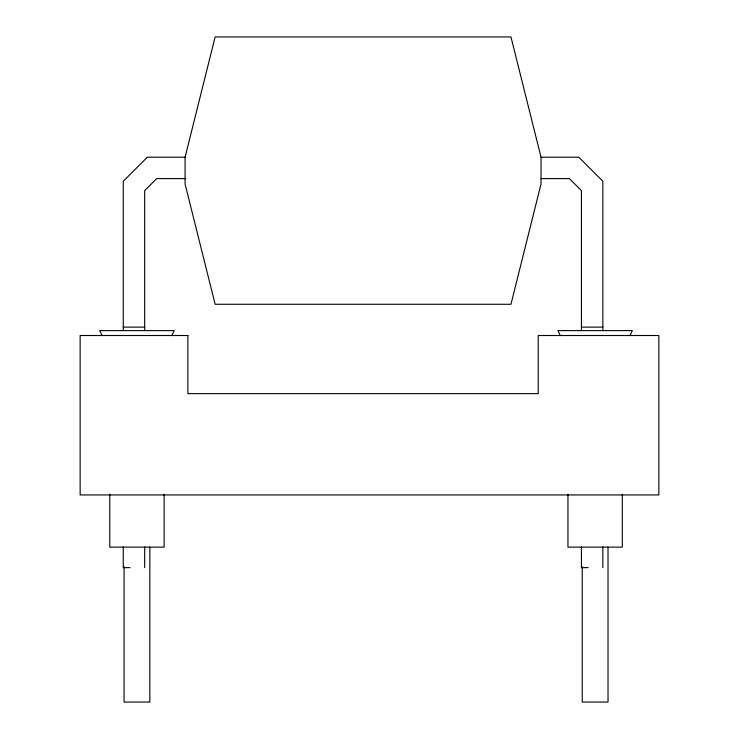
<?xml version="1.0" encoding="UTF-8"?>
<svg xmlns="http://www.w3.org/2000/svg" width="739" height="739" viewBox="0 0 739 739"><rect width="100%" height="100%" fill="white"/><g stroke="black" fill="none" stroke-linecap="round" stroke-linejoin="round"><path stroke-width="1.11" d="M185.083 157.204L215.141 36.95L510.963 36.95L541.031 157.204L541.031 184.02L510.963 304.274L215.141 304.274L185.083 184.02L185.083 157.204L147.32 157.204L123.265 181.249L123.265 330.573M171.79 335.626L174.182 330.61L99.719 330.61L102.111 335.626M629.961 335.626L632.353 330.61L557.89 330.61L560.291 335.626M541.031 157.204L578.785 157.204L602.839 181.249L602.839 330.573M185.083 178.607L156.696 178.607L144.678 190.634L144.678 330.573M541.031 178.607L569.409 178.607L581.436 190.634L581.436 330.573M123.265 327.118L144.678 327.118M581.436 327.118L602.839 327.118M130.027 567.626L123.265 567.626L123.265 546.915M588.189 567.626L581.436 567.626L581.436 546.915M622.303 494.243L622.303 547.128L567.949 547.128L567.949 494.243M608.021 547.128L608.021 702.05L582.23 702.05L582.23 566.637M602.839 546.915L602.839 567.626M164.123 494.243L164.123 547.128L109.778 547.128L109.778 494.243M149.841 547.128L149.841 702.05L124.06 702.05L124.06 566.637M144.678 546.915L144.678 567.626M187.891 335.515L80.145 335.515L80.145 494.945L658.855 494.945L658.855 335.515L538.223 335.515L538.223 393.638L187.891 393.638L187.891 335.515"/></g></svg>
